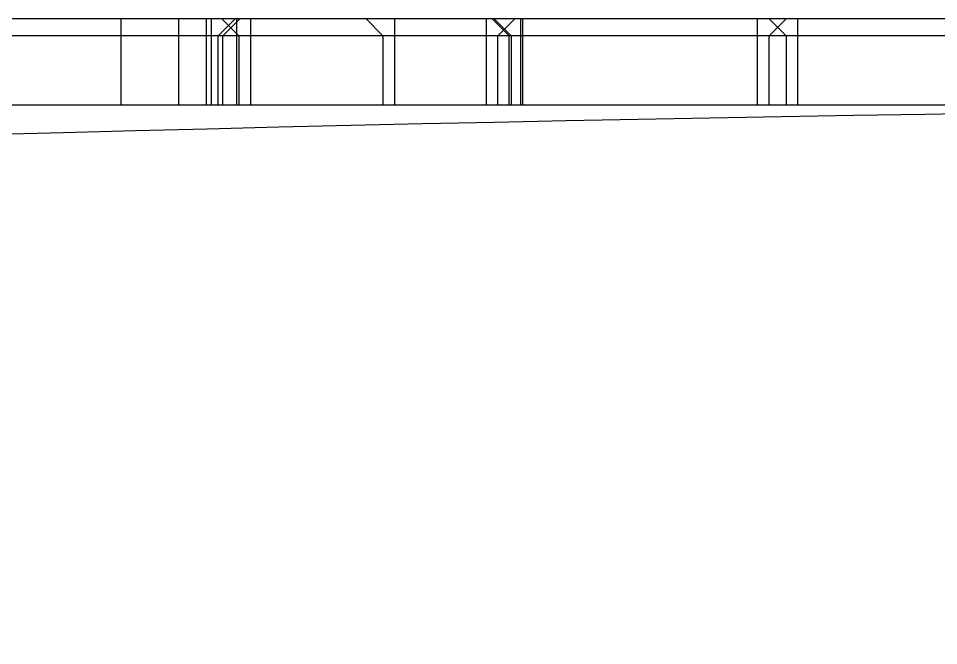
# Model space of a CAD drawing. Header units: inches. Extents: x -64 to 911, y 30 to 355.
# Drawn here: x 637.31 to 653.27, y 126.33 to 137.19 of the extents above; entities that cross this region are included whole.
import ezdxf

# ---------------------------------------------------------------- set-up
doc = ezdxf.new("R2010")
doc.units = ezdxf.units.IN
doc.layers.add('DEFAULT_2', color=8, linetype='Continuous')

msp = doc.modelspace()

# ---------------------------------------------------------------- linework, layer by layer
for p, q in [((515.06, 137.195), (833.356, 137.195)), ((639.091, 135.695), (639.091, 137.195)), ((640.091, 135.695), (640.091, 137.195)), ((641.091, 137.195), (641.091, 135.695)), ((515.06, 135.695), (833.356, 135.695))]:
    msp.add_line(p, q)
msp.add_arc((674.208, -1221.068), 1356.763, 83.263712, 96.736288)
at = {"layer": 'DEFAULT_2'}
for p, q in [((640.571, 135.695), (640.571, 137.195)), ((640.656, 135.695), (640.656, 137.195)), ((641.071, 137.195), (640.771, 136.895)), ((641.131, 136.895), (640.831, 137.195)), ((640.856, 136.895), (641.156, 137.195)), ((641.331, 137.195), (641.331, 135.695)), ((643.631, 136.895), (643.331, 137.195)), ((643.831, 137.195), (643.831, 135.695)), ((645.421, 137.195), (645.421, 135.695)), ((645.821, 136.895), (645.521, 137.195)), ((645.856, 136.895), (645.556, 137.195)), ((645.921, 137.195), (645.621, 136.895)), ((646.021, 135.695), (646.021, 137.195)), ((646.056, 135.695), (646.056, 137.195)), ((650.126, 135.695), (650.126, 137.195)), ((650.621, 136.895), (650.321, 137.195)), ((650.326, 136.895), (650.626, 137.195)), ((650.821, 137.195), (650.821, 135.695)), ((809.215, 136.895), (522.326, 136.895)), ((640.771, 135.695), (640.771, 136.895)), ((640.856, 135.695), (640.856, 136.895)), ((641.131, 136.895), (641.131, 135.695)), ((643.631, 136.895), (643.631, 135.695)), ((645.621, 135.695), (645.621, 136.895)), ((645.821, 135.695), (645.821, 136.895)), ((645.856, 136.895), (645.856, 135.695)), ((650.326, 135.695), (650.326, 136.895)), ((650.621, 136.895), (650.621, 135.695))]:
    msp.add_line(p, q, dxfattribs=at)

doc.saveas('drawing.dxf')
